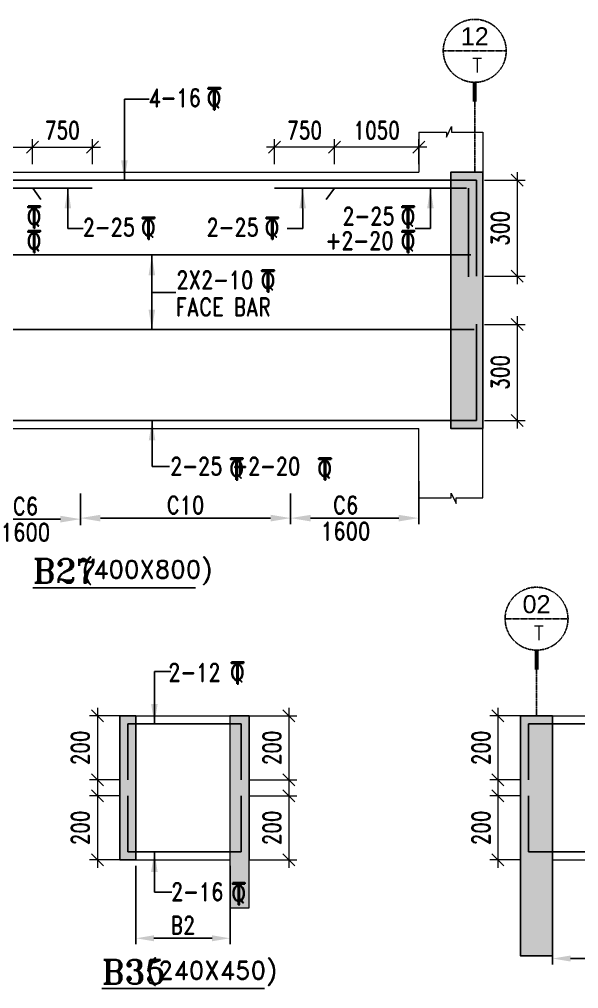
# Model space of a CAD drawing. Header units: millimetres. Extents: x 2061841 to 105821645, y -77612 to 48520811.
# Drawn here: x 2886981 to 2893966, y 16195 to 28305 of the extents above; entities that cross this region are included whole.
import ezdxf
from ezdxf.enums import TextEntityAlignment as Align

# ---------------------------------------------------------------- set-up
doc = ezdxf.new("R2010")
doc.units = ezdxf.units.MM
doc.header["$LTSCALE"] = 10
doc.header["$MEASUREMENT"] = 0
doc.linetypes.add('BASEMENT COLUMN SETTING OUT-PART 2_R4$0$CENTER', pattern=[2, 1.25, -0.25, 0.25, -0.25])
doc.linetypes.add('CENTER', pattern=[2, 1.25, -0.25, 0.25, -0.25])
for name, color, linetype in [('A-Grid-Tower', 8, 'CENTER'), ('BASEMENT COLUMN SETTING OUT-PART 2_R4$0$A-GRID-MAIN', 2, 'BASEMENT COLUMN SETTING OUT-PART 2_R4$0$CENTER'), ('BEAM', 4, 'Continuous'), ('BEAM HATCH', 252, 'Continuous'), ('BEAM STIRRUPS', 3, 'Continuous'), ('LEADER', 3, 'Continuous'), ('REIN', 1, 'Continuous'), ('SHEET', 7, 'Continuous'), ('VIN_BEAM', 4, 'Continuous')]:
    doc.layers.add(name, color=color, linetype=linetype)
doc.layers.add('TEXT', color=2, linetype='Continuous', lineweight=25)
doc.layers.add('VIN_SLAB DIMENSION', color=3, linetype='Continuous', lineweight=13)
doc.styles.add('200', font='romand.shx', dxfattribs={"width": 0.8, "height": 225})
doc.styles.add('BASEMENT COLUMN SETTING OUT-PART 2_R4$0$MAS-TXTL', font='arial.ttf', dxfattribs={"height": 200})
doc.styles.add('BASEMENT COLUMN SETTING OUT-PART 2_R4$0$MAS-TXTS', font='romans.shx', dxfattribs={"width": 0.8, "height": 180})
doc.styles.add('PK', font='romand.shx', dxfattribs={"width": 0.7, "height": 225})
doc.styles.add('PRP 100', font='romand.shx', dxfattribs={"width": 0.75})
doc.styles.add('RD', font='romand.shx', dxfattribs={"width": 0.9, "height": 225})
doc.styles.add('ROMAND', font='romand', dxfattribs={"height": 200})
doc.styles.add('RT', font='romant.shx', dxfattribs={"height": 250})
doc.dimstyles.new('dim', dxfattribs={"dimtxt": 225, "dimasz": 150, "dimexe": 100, "dimexo": 100, "dimgap": 100, "dimtad": 1, "dimdec": 0, "dimlfac": -1, "dimrnd": 5, "dimdsep": 46, "dimtxsty": 'PRP 100', "dimblk": 'OBLIQUE', "dimcen": 1.5, "dimdle": 100, "dimclrd": 3, "dimclre": 3, "dimclrt": 2, "dimadec": 0, "dimazin": 0, "dimtfac": 1, "dimtdec": 0, "dimtix": 1, "dimtmove": 0, "dimatfit": 3, "dimldrblk": 'OBLIQUE', "dimfxl": 200, "dimlwd": -1, "dimlwe": -1, "dimarcsym": 0})
doc.dimstyles.new('GR', dxfattribs={"dimtxt": 225, "dimasz": 100, "dimexe": 50, "dimexo": 50, "dimgap": 40, "dimtad": 1, "dimdec": 0, "dimzin": 0, "dimdsep": 46, "dimtxsty": 'RD', "dimblk1": 'OBLIQUE', "dimblk2": 'OBLIQUE', "dimsah": 1, "dimcen": 0, "dimdle": 100, "dimclrd": 3, "dimclre": 3, "dimclrt": 2, "dimadec": 0, "dimazin": 0, "dimtfac": 1, "dimtdec": 0, "dimtix": 1, "dimtmove": 0, "dimatfit": 3, "dimfxl": 1, "dimtolj": 1, "dimtzin": 0, "dimarcsym": 0})
doc.dimstyles.new('GR2', dxfattribs={"dimtxt": 225, "dimasz": 100, "dimexe": 75, "dimexo": 75, "dimgap": 50, "dimtad": 1, "dimdec": 0, "dimdsep": 46, "dimtxsty": '200', "dimblk1": 'OBLIQUE', "dimblk2": 'OBLIQUE', "dimsah": 1, "dimcen": 50, "dimdle": 75, "dimclrd": 3, "dimclre": 3, "dimclrt": 2, "dimadec": 0, "dimazin": 0, "dimtfac": 1, "dimtdec": 0, "dimtix": 1, "dimtmove": 0, "dimatfit": 3, "dimldrblk": 'OBLIQUE', "dimfxl": 1, "dimtolj": 1, "dimtzin": 0, "dimarcsym": 0})

# ---------------------------------------------------------------- blocks, each defined once
blk = doc.blocks.new('_Oblique')
at = {"color": 0, "linetype": 'ByBlock', "lineweight": -2}
blk.add_line((-0.5, -0.5), (0.5, 0.5), dxfattribs=at)
blk = doc.blocks.new('*D1731')
at = {"layer": 'Defpoints', "color": 0, "transparency": 16777216}
for p in [(2887144, 26707), (2886094, 26395, 0), (2887144, 26395, 0)]:
    blk.add_point(p, dxfattribs=at)
at = {"layer": 'VIN_SLAB DIMENSION', "color": 3, "transparency": 16777216}
for p, q in [((2886094, 26495), (2886094, 26807)), ((2887144, 26495), (2887144, 26807)), ((2885994, 26707), (2887244, 26707))]:
    blk.add_line(p, q, dxfattribs=at)
at = {"layer": 'VIN_SLAB DIMENSION', "color": 3, "transparency": 16777216, "xscale": 150, "yscale": 150, "zscale": 150, "rotation": 180}
blk.add_blockref('_Oblique', (2886094, 26707), dxfattribs=at)
at = {"layer": 'VIN_SLAB DIMENSION', "color": 3, "transparency": 16777216, "xscale": 150, "yscale": 150, "zscale": 150}
blk.add_blockref('_Oblique', (2887144, 26707), dxfattribs=at)
at = {"layer": 'VIN_SLAB DIMENSION', "color": 2, "transparency": 16777216, "insert": (2886619, 26920), "char_height": 225, "attachment_point": 5, "style": 'PRP 100'}
blk.add_mtext('1050', dxfattribs=at)
blk = doc.blocks.new('OBLIQUE')
blk = doc.blocks.new('A$C33BE299A')
at = {"layer": 'SHEET', "color": 4, "style": 'ROMAND'}
for s, height, p in [('T', 170, (-16.2, 0)), ('Q', 125, (-14.4, 26.9))]:
    blk.add_text(s, height=height, dxfattribs=at).set_placement(p)
blk = doc.blocks.new('*D1702')
at = {"layer": 'BEAM STIRRUPS', "color": 3, "lineweight": -2, "ltscale": 0.25, "transparency": 16777216}
for p, q in [((2888437, 17728), (2888437, 16749)), ((2889612, 17728), (2889612, 16749)), ((2889387, 16824), (2888662, 16824))]:
    blk.add_line(p, q, dxfattribs=at)
at = {"layer": 'BEAM STIRRUPS', "color": 3, "linetype": 'Continuous', "ltscale": 0.25, "transparency": 16777216}
for points in [[(2888662, 16862), (2888662, 16787), (2888437, 16824)], [(2889387, 16862), (2889387, 16787), (2889612, 16824)]]:
    blk.add_solid(points, dxfattribs=at)
at = {"layer": 'Defpoints', "color": 0, "linetype": 'Continuous', "ltscale": 0.25, "transparency": 16777216}
for p in [(2888437, 17803, 2), (2889612, 17803, 46), (2888437, 16824)]:
    blk.add_point(p, dxfattribs=at)
at = {"layer": 'BEAM STIRRUPS', "color": 2, "linetype": 'Continuous', "ltscale": 0.25, "transparency": 16777216, "insert": (2889024, 16987), "char_height": 225, "attachment_point": 5, "rotation": 360, "style": '200'}
blk.add_mtext('\\A1;B2', dxfattribs=at)
blk = doc.blocks.new('*D1703')
at = {"layer": 'BEAM STIRRUPS', "color": 3, "lineweight": -2, "ltscale": 0.25, "transparency": 16777216}
for p, q in [((2893641, 17018), (2893641, 16496)), ((2897494, 17010), (2897494, 16496)), ((2897269, 16571), (2893866, 16571))]:
    blk.add_line(p, q, dxfattribs=at)
at = {"layer": 'BEAM STIRRUPS', "color": 3, "linetype": 'Continuous', "ltscale": 0.25, "transparency": 16777216}
for points in [[(2893866, 16609), (2893866, 16534), (2893641, 16571)], [(2897269, 16609), (2897269, 16534), (2897494, 16571)]]:
    blk.add_solid(points, dxfattribs=at)
at = {"layer": 'Defpoints', "color": 0, "linetype": 'Continuous', "ltscale": 0.25, "transparency": 16777216}
for p in [(2893641, 17093, 2), (2897494, 17085, 46), (2893641, 16571)]:
    blk.add_point(p, dxfattribs=at)
at = {"layer": 'BEAM STIRRUPS', "color": 2, "linetype": 'Continuous', "ltscale": 0.25, "transparency": 16777216, "insert": (2895567, 16734), "char_height": 225, "attachment_point": 5, "rotation": 360, "style": '200'}
blk.add_mtext('\\A1;B4', dxfattribs=at)
blk = doc.blocks.new('*D1611')
at = {"layer": 'Defpoints', "color": 0, "transparency": 16777216}
for p in [(2887894, 26707), (2887144, 26395), (2887894, 26395)]:
    blk.add_point(p, dxfattribs=at)
at = {"layer": 'VIN_SLAB DIMENSION', "color": 3, "transparency": 16777216}
for p, q in [((2887144, 26495), (2887144, 26807)), ((2887894, 26495), (2887894, 26807)), ((2887044, 26707), (2887994, 26707))]:
    blk.add_line(p, q, dxfattribs=at)
at = {"layer": 'VIN_SLAB DIMENSION', "color": 3, "transparency": 16777216, "xscale": 150, "yscale": 150, "zscale": 150, "rotation": 180}
blk.add_blockref('_Oblique', (2887144, 26707), dxfattribs=at)
at = {"layer": 'VIN_SLAB DIMENSION', "color": 3, "transparency": 16777216, "xscale": 150, "yscale": 150, "zscale": 150}
blk.add_blockref('_Oblique', (2887894, 26707), dxfattribs=at)
at = {"layer": 'VIN_SLAB DIMENSION', "color": 2, "transparency": 16777216, "insert": (2887519, 26920), "char_height": 225, "attachment_point": 5, "style": 'PRP 100'}
blk.add_mtext('750', dxfattribs=at)
blk = doc.blocks.new('*D1612')
at = {"layer": 'Defpoints', "color": 0, "transparency": 16777216}
for p in [(2890919, 26707), (2890919, 26395, 0), (2891969, 26395, 0)]:
    blk.add_point(p, dxfattribs=at)
at = {"layer": 'VIN_SLAB DIMENSION', "color": 3, "transparency": 16777216}
for p, q in [((2890919, 26495), (2890919, 26807)), ((2891969, 26495), (2891969, 26807)), ((2892069, 26707), (2890819, 26707))]:
    blk.add_line(p, q, dxfattribs=at)
at = {"layer": 'VIN_SLAB DIMENSION', "color": 3, "transparency": 16777216, "xscale": 150, "yscale": 150, "zscale": 150, "rotation": 180}
blk.add_blockref('_Oblique', (2890919, 26707), dxfattribs=at)
at = {"layer": 'VIN_SLAB DIMENSION', "color": 3, "transparency": 16777216, "xscale": 150, "yscale": 150, "zscale": 150}
blk.add_blockref('_Oblique', (2891969, 26707), dxfattribs=at)
at = {"layer": 'VIN_SLAB DIMENSION', "color": 2, "transparency": 16777216, "insert": (2891444, 26920), "char_height": 225, "attachment_point": 5, "style": 'PRP 100'}
blk.add_mtext('1050', dxfattribs=at)
blk = doc.blocks.new('*D1613')
at = {"layer": 'Defpoints', "color": 0, "transparency": 16777216}
for p in [(2890169, 26707), (2890169, 26395), (2890919, 26395)]:
    blk.add_point(p, dxfattribs=at)
at = {"layer": 'VIN_SLAB DIMENSION', "color": 3, "transparency": 16777216}
for p, q in [((2890169, 26495), (2890169, 26807)), ((2890919, 26495), (2890919, 26807)), ((2891019, 26707), (2890069, 26707))]:
    blk.add_line(p, q, dxfattribs=at)
at = {"layer": 'VIN_SLAB DIMENSION', "color": 3, "transparency": 16777216, "xscale": 150, "yscale": 150, "zscale": 150, "rotation": 180}
blk.add_blockref('_Oblique', (2890169, 26707), dxfattribs=at)
at = {"layer": 'VIN_SLAB DIMENSION', "color": 3, "transparency": 16777216, "xscale": 150, "yscale": 150, "zscale": 150}
blk.add_blockref('_Oblique', (2890919, 26707), dxfattribs=at)
at = {"layer": 'VIN_SLAB DIMENSION', "color": 2, "transparency": 16777216, "insert": (2890544, 26920), "char_height": 225, "attachment_point": 5, "style": 'PRP 100'}
blk.add_mtext('750', dxfattribs=at)
blk = doc.blocks.new('*D1614')
at = {"layer": 'BEAM', "color": 3, "lineweight": -2, "transparency": 16777216}
for p, q in [((2886144, 22535), (2886144, 21986)), ((2887744, 22380), (2887744, 21986)), ((2886394, 22061), (2887494, 22061))]:
    blk.add_line(p, q, dxfattribs=at)
at = {"layer": 'BEAM', "color": 3, "transparency": 16777216}
for points in [[(2886394, 22103), (2886394, 22019), (2886144, 22061)], [(2887494, 22103), (2887494, 22019), (2887744, 22061)]]:
    blk.add_solid(points, dxfattribs=at)
at = {"layer": 'Defpoints', "color": 0, "transparency": 16777216}
for p in [(2886144, 22610, 0), (2887744, 22455, 0), (2887744, 22061)]:
    blk.add_point(p, dxfattribs=at)
at = {"layer": 'BEAM', "color": 2, "transparency": 16777216, "char_height": 225, "attachment_point": 5, "style": '200'}
for s, insert in [('\\A1;C6', (2887057, 22223)), ('\\A1;1600', (2887057, 21898))]:
    blk.add_mtext(s, dxfattribs=dict(at, insert=insert))
blk = doc.blocks.new('*D1615')
at = {"layer": 'BEAM', "color": 3, "lineweight": -2, "transparency": 16777216}
for p, q in [((2891969, 22535), (2891969, 21999)), ((2890369, 22380), (2890369, 21999)), ((2891719, 22074), (2890619, 22074))]:
    blk.add_line(p, q, dxfattribs=at)
at = {"layer": 'BEAM', "color": 3, "transparency": 16777216}
for points in [[(2890619, 22115), (2890619, 22032), (2890369, 22074)], [(2891719, 22115), (2891719, 22032), (2891969, 22074)]]:
    blk.add_solid(points, dxfattribs=at)
at = {"layer": 'Defpoints', "color": 0, "transparency": 16777216}
for p in [(2891969, 22610, 0), (2890369, 22455, 0), (2890369, 22074)]:
    blk.add_point(p, dxfattribs=at)
at = {"layer": 'BEAM', "color": 2, "transparency": 16777216, "char_height": 225, "attachment_point": 5, "style": '200'}
for s, insert in [('\\A1;C6', (2891056, 22236)), ('\\A1;1600', (2891056, 21911))]:
    blk.add_mtext(s, dxfattribs=dict(at, insert=insert))
blk = doc.blocks.new('*D1616')
at = {"layer": 'BEAM', "color": 3, "lineweight": -2, "transparency": 16777216}
for p, q in [((2887744, 22305), (2887744, 21999)), ((2890369, 22380), (2890369, 21999)), ((2887994, 22074), (2890119, 22074))]:
    blk.add_line(p, q, dxfattribs=at)
at = {"layer": 'BEAM', "color": 3, "transparency": 16777216}
for points in [[(2887994, 22116), (2887994, 22032), (2887744, 22074)], [(2890119, 22116), (2890119, 22032), (2890369, 22074)]]:
    blk.add_solid(points, dxfattribs=at)
at = {"layer": 'Defpoints', "color": 0, "transparency": 16777216}
for p in [(2890369, 22455, 14), (2887744, 22380), (2890369, 22074)]:
    blk.add_point(p, dxfattribs=at)
at = {"layer": 'BEAM', "color": 2, "transparency": 16777216, "insert": (2889056, 22236), "char_height": 225, "attachment_point": 5, "style": '200'}
blk.add_mtext('\\A1;C10', dxfattribs=at)
blk = doc.blocks.new('BASEMENT COLUMN SETTING OUT-PART 2_R4$0$GRID TARGET1')
blk.add_wipeout([(393, -655), (392, -641), (392, -628), (390, -614), (389, -600), (387, -587), (384, -573), (381, -560), (377, -547), (373, -534), (369, -521), (364, -508), (359, -495), (353, -483), (347, -471), (340, -459), (333, -447), (325, -435), (318, -424), (309, -413), (301, -403), (292, -392), (282, -382), (273, -373), (263, -363), (252, -354), (242, -346), (231, -337), (220, -330), (208, -322), (196, -315), (184, -308), (172, -302), (160, -296), (147, -291), (134, -286), (121, -282), (108, -278), (95, -274), (82, -271), (68, -268), (55, -266), (41, -265), (27, -263), (14, -263), (0, -262), (-14, -263), (-27, -263), (-41, -265), (-55, -266), (-68, -268), (-82, -271), (-95, -274), (-108, -278), (-121, -282), (-134, -286), (-147, -291), (-160, -296), (-172, -302), (-184, -308), (-196, -315), (-208, -322), (-220, -330), (-231, -337), (-242, -346), (-252, -354), (-263, -363), (-273, -373), (-282, -382), (-292, -392), (-301, -403), (-309, -413), (-318, -424), (-325, -435), (-333, -447), (-340, -459), (-347, -471), (-353, -483), (-359, -495), (-364, -508), (-369, -521), (-373, -534), (-377, -547), (-381, -560), (-384, -573), (-387, -587), (-389, -600), (-390, -614), (-392, -628), (-392, -641), (-393, -655), (-392, -669), (-392, -682), (-390, -696), (-389, -710), (-387, -723), (-384, -737), (-381, -750), (-377, -763), (-373, -776), (-369, -789), (-364, -802), (-359, -815), (-353, -827), (-347, -839), (-340, -851), (-333, -863), (-325, -875), (-318, -886), (-309, -897), (-301, -907), (-292, -918), (-282, -928), (-273, -937), (-263, -947), (-252, -956), (-242, -964), (-231, -973), (-220, -981), (-208, -988), (-196, -995), (-184, -1002), (-172, -1008), (-160, -1014), (-147, -1019), (-134, -1024), (-121, -1028), (-108, -1032), (-95, -1036), (-82, -1039), (-68, -1042), (-55, -1044), (-41, -1046), (-27, -1047), (-14, -1047), (0, -1048), (14, -1047), (27, -1047), (41, -1046), (55, -1044), (68, -1042), (82, -1039), (95, -1036), (108, -1032), (121, -1028), (134, -1024), (147, -1019), (160, -1014), (172, -1008), (184, -1002), (196, -995), (208, -988), (220, -981), (231, -973), (242, -964), (252, -956), (263, -947), (273, -937), (282, -928), (292, -918), (301, -907), (309, -897), (318, -886), (325, -875), (333, -863), (340, -851), (347, -839), (353, -827), (359, -815), (364, -802), (369, -789), (373, -776), (377, -763), (381, -750), (384, -737), (387, -723), (389, -710), (390, -696), (392, -682), (392, -669)])
blk.add_line((-393, -655), (393, -655))
at = {"const_width": 48.8}
blk.add_lwpolyline([(0, -1048), (0, -1292)], dxfattribs=at)
blk.add_circle((0, -655), 393)
for tag, height, style, p in [('AS', 225, 'BASEMENT COLUMN SETTING OUT-PART 2_R4$0$MAS-TXTL', (0, -586)), ('REF', 180, 'BASEMENT COLUMN SETTING OUT-PART 2_R4$0$MAS-TXTS', (29, -925))]:
    blk.add_attdef(tag, text='', height=height, dxfattribs=dict(style=style)).set_placement(p, align=Align.CENTER)
blk = doc.blocks.new('*D1248')
at = {"layer": 'Defpoints', "color": 0, "transparency": 16777216}
for p in [(2892689, 26295), (2892689, 25095), (2893200, 25095)]:
    blk.add_point(p, dxfattribs=at)
at = {"layer": 'VIN_SLAB DIMENSION', "color": 3, "transparency": 16777216}
for p, q in [((2892789, 26295), (2893300, 26295)), ((2893200, 26395), (2893200, 24995)), ((2892789, 25095), (2893300, 25095))]:
    blk.add_line(p, q, dxfattribs=at)
at = {"layer": 'VIN_SLAB DIMENSION', "color": 3, "transparency": 16777216, "xscale": 150, "yscale": 150, "zscale": 150}
for p, rotation in [((2893200, 26295), 90), ((2893200, 25095), 270)]:
    blk.add_blockref('_Oblique', p, dxfattribs=dict(at, rotation=rotation))
at = {"layer": 'VIN_SLAB DIMENSION', "color": 2, "transparency": 16777216, "insert": (2892987, 25695), "char_height": 225, "attachment_point": 5, "rotation": 90, "style": 'PRP 100'}
blk.add_mtext('300', dxfattribs=at)
blk = doc.blocks.new('*D1249')
at = {"layer": 'Defpoints', "color": 0, "transparency": 16777216}
for p in [(2892689, 24495), (2892689, 23295), (2893200, 23295)]:
    blk.add_point(p, dxfattribs=at)
at = {"layer": 'VIN_SLAB DIMENSION', "color": 3, "transparency": 16777216}
for p, q in [((2893200, 24595), (2893200, 23195)), ((2892789, 24495), (2893300, 24495)), ((2892789, 23295), (2893300, 23295))]:
    blk.add_line(p, q, dxfattribs=at)
at = {"layer": 'VIN_SLAB DIMENSION', "color": 3, "transparency": 16777216, "xscale": 150, "yscale": 150, "zscale": 150}
for p, rotation in [((2893200, 24495), 90), ((2893200, 23295), 270)]:
    blk.add_blockref('_Oblique', p, dxfattribs=dict(at, rotation=rotation))
at = {"layer": 'VIN_SLAB DIMENSION', "color": 2, "transparency": 16777216, "insert": (2892987, 23895), "char_height": 225, "attachment_point": 5, "rotation": 90, "style": 'PRP 100'}
blk.add_mtext('300', dxfattribs=at)
blk = doc.blocks.new('*D1117')
at = {"layer": 'Defpoints', "color": 0, "transparency": 16777216}
for p in [(2888337, 19603, 52), (2887955, 18803), (2888337, 18803, 51)]:
    blk.add_point(p, dxfattribs=at)
at = {"layer": 'VIN_SLAB DIMENSION', "color": 3, "transparency": 16777216}
for p, q in [((2887955, 19703), (2887955, 18703)), ((2888237, 19603), (2887855, 19603)), ((2888237, 18803), (2887855, 18803))]:
    blk.add_line(p, q, dxfattribs=at)
at = {"layer": 'VIN_SLAB DIMENSION', "color": 3, "transparency": 16777216, "xscale": 150, "yscale": 150, "zscale": 150}
for p, rotation in [((2887955, 19603), 90), ((2887955, 18803), 270)]:
    blk.add_blockref('_Oblique', p, dxfattribs=dict(at, rotation=rotation))
at = {"layer": 'VIN_SLAB DIMENSION', "color": 2, "transparency": 16777216, "insert": (2887742, 19203), "char_height": 225, "attachment_point": 5, "rotation": 90, "style": 'PRP 100'}
blk.add_mtext('200', dxfattribs=at)
blk = doc.blocks.new('*D1118')
at = {"layer": 'Defpoints', "color": 0, "transparency": 16777216}
for p in [(2888337, 18603, 52), (2887955, 17803), (2888337, 17803, 51)]:
    blk.add_point(p, dxfattribs=at)
at = {"layer": 'VIN_SLAB DIMENSION', "color": 3, "transparency": 16777216}
for p, q in [((2887955, 18703), (2887955, 17703)), ((2888237, 18603), (2887855, 18603)), ((2888237, 17803), (2887855, 17803))]:
    blk.add_line(p, q, dxfattribs=at)
at = {"layer": 'VIN_SLAB DIMENSION', "color": 3, "transparency": 16777216, "xscale": 150, "yscale": 150, "zscale": 150}
for p, rotation in [((2887955, 18603), 90), ((2887955, 17803), 270)]:
    blk.add_blockref('_Oblique', p, dxfattribs=dict(at, rotation=rotation))
at = {"layer": 'VIN_SLAB DIMENSION', "color": 2, "transparency": 16777216, "insert": (2887742, 18203), "char_height": 225, "attachment_point": 5, "rotation": 90, "style": 'PRP 100'}
blk.add_mtext('200', dxfattribs=at)
blk = doc.blocks.new('*D1119')
at = {"layer": 'Defpoints', "color": 0, "transparency": 16777216}
for p in [(2889752, 19603, 52), (2889752, 18803, 51), (2890348, 18803)]:
    blk.add_point(p, dxfattribs=at)
at = {"layer": 'VIN_SLAB DIMENSION', "color": 3, "transparency": 16777216}
for p, q in [((2890348, 19703), (2890348, 18703)), ((2889852, 19603), (2890448, 19603)), ((2889852, 18803), (2890448, 18803))]:
    blk.add_line(p, q, dxfattribs=at)
at = {"layer": 'VIN_SLAB DIMENSION', "color": 3, "transparency": 16777216, "xscale": 150, "yscale": 150, "zscale": 150}
for p, rotation in [((2890348, 19603), 90), ((2890348, 18803), 270)]:
    blk.add_blockref('_Oblique', p, dxfattribs=dict(at, rotation=rotation))
at = {"layer": 'VIN_SLAB DIMENSION', "color": 2, "transparency": 16777216, "insert": (2890135, 19203), "char_height": 225, "attachment_point": 5, "rotation": 90, "style": 'PRP 100'}
blk.add_mtext('200', dxfattribs=at)
blk = doc.blocks.new('*D1120')
at = {"layer": 'Defpoints', "color": 0, "transparency": 16777216}
for p in [(2889752, 18603, 52), (2889752, 17803, 51), (2890348, 17803)]:
    blk.add_point(p, dxfattribs=at)
at = {"layer": 'VIN_SLAB DIMENSION', "color": 3, "transparency": 16777216}
for p, q in [((2890348, 18703), (2890348, 17703)), ((2889852, 18603), (2890448, 18603)), ((2889852, 17803), (2890448, 17803))]:
    blk.add_line(p, q, dxfattribs=at)
at = {"layer": 'VIN_SLAB DIMENSION', "color": 3, "transparency": 16777216, "xscale": 150, "yscale": 150, "zscale": 150}
for p, rotation in [((2890348, 18603), 90), ((2890348, 17803), 270)]:
    blk.add_blockref('_Oblique', p, dxfattribs=dict(at, rotation=rotation))
at = {"layer": 'VIN_SLAB DIMENSION', "color": 2, "transparency": 16777216, "insert": (2890135, 18203), "char_height": 225, "attachment_point": 5, "rotation": 90, "style": 'PRP 100'}
blk.add_mtext('200', dxfattribs=at)
blk = doc.blocks.new('*D1121')
at = {"layer": 'Defpoints', "color": 0, "transparency": 16777216}
for p in [(2893341, 19603, 52), (2892959, 18803), (2893341, 18803, 51)]:
    blk.add_point(p, dxfattribs=at)
at = {"layer": 'VIN_SLAB DIMENSION', "color": 3, "transparency": 16777216}
for p, q in [((2892959, 19703), (2892959, 18703)), ((2893241, 19603), (2892859, 19603)), ((2893241, 18803), (2892859, 18803))]:
    blk.add_line(p, q, dxfattribs=at)
at = {"layer": 'VIN_SLAB DIMENSION', "color": 3, "transparency": 16777216, "xscale": 150, "yscale": 150, "zscale": 150}
for p, rotation in [((2892959, 19603), 90), ((2892959, 18803), 270)]:
    blk.add_blockref('_Oblique', p, dxfattribs=dict(at, rotation=rotation))
at = {"layer": 'VIN_SLAB DIMENSION', "color": 2, "transparency": 16777216, "insert": (2892747, 19203), "char_height": 225, "attachment_point": 5, "rotation": 90, "style": 'PRP 100'}
blk.add_mtext('200', dxfattribs=at)
blk = doc.blocks.new('*D1122')
at = {"layer": 'Defpoints', "color": 0, "transparency": 16777216}
for p in [(2893341, 18603, 52), (2892959, 17803), (2893341, 17803, 51)]:
    blk.add_point(p, dxfattribs=at)
at = {"layer": 'VIN_SLAB DIMENSION', "color": 3, "transparency": 16777216}
for p, q in [((2892959, 18703), (2892959, 17703)), ((2893241, 18603), (2892859, 18603)), ((2893241, 17803), (2892859, 17803))]:
    blk.add_line(p, q, dxfattribs=at)
at = {"layer": 'VIN_SLAB DIMENSION', "color": 3, "transparency": 16777216, "xscale": 150, "yscale": 150, "zscale": 150}
for p, rotation in [((2892959, 18603), 90), ((2892959, 17803), 270)]:
    blk.add_blockref('_Oblique', p, dxfattribs=dict(at, rotation=rotation))
at = {"layer": 'VIN_SLAB DIMENSION', "color": 2, "transparency": 16777216, "insert": (2892747, 18203), "char_height": 225, "attachment_point": 5, "rotation": 90, "style": 'PRP 100'}
blk.add_mtext('200', dxfattribs=at)

msp = doc.modelspace()

# ---------------------------------------------------------------- hatches: boundary and pattern name
at = {"layer": 'BEAM HATCH'}
for points in [[(2892768.8, 26395.4), (2892370, 26395.4), (2892370, 23195.4), (2892768.8, 23195.4)], [(2888436.6, 19603.1), (2888236.6, 19603.1), (2888236.6, 17803.1), (2888436.6, 17803.1)], [(2889611.6, 19603.1), (2889611.6, 17203.1), (2889851.6, 17203.1), (2889851.6, 19603.1)], [(2893640.9, 19603.1), (2893240.9, 19603.1), (2893240.9, 16603.1), (2893640.9, 16603.1)]]:
    msp.add_hatch(color=252, dxfattribs=at).paths.add_polyline_path(points)

# ---------------------------------------------------------------- linework, layer by layer
at = {"layer": 'A-Grid-Tower', "color": 6}
for p, q in [((2892668.8, 27275.8, 0), (2892668.8, 26395.4, 0)), ((2893440.9, 19603.1, 103.1), (2893440.9, 20180.4, 103.1))]:
    msp.add_line(p, q, dxfattribs=at)
at = {"layer": 'BEAM', "lineweight": 13}
for p, q in [((2891968.8, 26895.4, 0), (2891968.8, 26395.4, 0)), ((2891968.8, 26895.4, 0), (2892317.1, 26895.4, -51.6)), ((2892317.1, 26834.4, -51.6), (2892380.2, 26966, -51.6)), ((2892317.1, 26895.4, -51.6), (2892317.1, 26834.4, -51.6)), ((2892380.2, 26966, -51.6), (2892380.2, 26895.4, -51.6)), ((2892380.2, 26895.4, -51.6), (2892768.8, 26895.4, 51.6)), ((2892768.8, 26895.4, 0), (2892768.8, 26395.4, 0)), ((2886094.4, 26395.4, 0), (2891968.8, 26395.4, 0)), ((2892768.8, 22326.4, 51.6), (2892768.8, 26395.4, 0)), ((2886143.8, 23195.4, 51.6), (2891968.8, 23195.4, 0)), ((2891968.8, 22326.4, 0), (2891968.8, 23195.4, 0)), ((2891968.8, 22326.4, 0), (2892374.5, 22326.4, -51.6)), ((2892374.5, 22326.4, -51.6), (2892374.5, 22387.3, -51.6)), ((2892374.5, 22387.3, -51.6), (2892437.6, 22255.7, -51.6)), ((2892437.6, 22326.4, -51.6), (2892768.8, 22326.4, 51.6)), ((2892437.6, 22255.7, -51.6), (2892437.6, 22326.4, -51.6)), ((2888236.6, 19603.1, 103.1), (2888236.6, 17803.1, 103.1)), ((2888236.6, 19603.1, 103.1), (2889851.6, 19603.1, 103.1)), ((2889851.6, 19603.1, 103.1), (2889851.6, 17803.1, 103.1)), ((2893240.9, 19603.1, 103.1), (2893240.9, 17803.1, 103.1)), ((2893240.9, 19603.1, 103.1), (2898090.9, 19603.1, 103.1)), ((2888436.6, 17803.1, 103.1), (2889611.6, 17803.1, 103.1)), ((2893640.9, 17803.1, 103.1), (2897494, 17803.1, 103.1))]:
    msp.add_line(p, q, dxfattribs=at)
at = {"layer": 'BEAM', "lineweight": 13, "elevation": 103.1}
msp.add_lwpolyline([(2889611.6, 19603.1), (2889611.6, 17203.1), (2889851.6, 17203.1), (2889851.6, 19603.1), (2889611.6, 19603.1), (2889611.6, 19603.1)], dxfattribs=at)
at = {"layer": 'LEADER', "color": 3}
msp.add_line((2888635.6, 24893.1, 51.6), (2888933.5, 24893.1, 51.6), dxfattribs=at)
at = {"layer": 'REIN'}
for p, q in [((2885493, 26295.4, 51.6), (2889283.6, 26295.4, 51.6)), ((2889283.6, 26295.4, 51.6), (2892689, 26295.4, 0)), ((2892689, 26295.4, 0), (2892689, 25095.4, 0)), ((2885608.2, 26195.4, 51.6), (2887891.8, 26195.4, 0)), ((2887146.9, 26195.4, 16.8), (2887249.7, 26055.1, 16.8)), ((2890169.4, 26195.4, 0), (2892564.9, 26195.4, 0)), ((2890916.3, 26195.4, 16.8), (2890813.4, 26055.1, 16.8)), ((2892592.9, 26195.4, 0), (2892592.9, 25088.6, 0)), ((2885609, 25362.1, 51.6), (2892618.1, 25362.1, 0)), ((2892689, 23295.4, 0), (2892689, 24495.4, 0)), ((2885830.2, 24428.7, 51.6), (2892660.9, 24428.7, 0)), ((2885493, 23295.4, 51.6), (2892689, 23295.4, 0)), ((2888336.6, 19503.1, 103.1), (2889751.6, 19503.1, 103.1)), ((2888336.6, 19503.1, 103.1), (2888336.6, 18803.1, 103.1)), ((2889751.7, 19503.1, 103.1), (2889751.7, 18803.1, 103.1)), ((2893340.9, 19503.1, 103.1), (2897990.9, 19503.1, 103.1)), ((2893340.9, 19503.1, 103.1), (2893340.9, 18803.1, 103.1)), ((2888336.6, 18603.1, 103.1), (2888336.6, 17903.1, 103.1)), ((2889751.7, 18603.1, 103.1), (2889751.7, 17903.1, 103.1)), ((2893340.9, 18603.1, 103.1), (2893340.9, 17903.1, 103.1)), ((2888336.6, 17903.1, 103.1), (2889751.7, 17903.1, 103.1)), ((2893340.9, 17903.1, 103.1), (2897990.9, 17903.1, 103.1))]:
    msp.add_line(p, q, dxfattribs=at)
at = {"layer": 'VIN_BEAM'}
for points, elevation in [([(2892768.8, 26395.4), (2892370, 26395.4), (2892370, 23195.4), (2892768.8, 23195.4)], 0), ([(2888436.6, 19603.1), (2888236.6, 19603.1), (2888236.6, 17803.1), (2888436.6, 17803.1)], 103.1), ([(2893640.9, 19603.1), (2893240.9, 19603.1), (2893240.9, 16603.1), (2893640.9, 16603.1)], 103.1)]:
    msp.add_lwpolyline(points, close=True, dxfattribs=dict(at, elevation=elevation))

# ---------------------------------------------------------------- block references
at = {"layer": 'TEXT', "color": 1, "xscale": 1.600000001490116, "yscale": 1.600000001490116, "zscale": 1.600000001490116}
for p in [(2889342.2, 27177.1, 243709.9), (2887092.4, 25698, 243709.9), (2891763.3, 25698, 243709.9), (2888520.5, 25559, 243709.9), (2890066.3, 25559, 243709.9), (2887092.4, 25391.4, 243709.9), (2891763.3, 25391.4, 243709.9), (2890013.8, 24900.2, 243709.9), (2889623.2, 22550.3, 243709.9), (2890724.4, 22550.3, 243709.9)]:
    msp.add_blockref('A$C33BE299A', p, dxfattribs=at)
at = {"layer": 'TEXT', "color": 2, "xscale": 1.600000001490116, "yscale": 1.600000001490116, "zscale": 1.600000001490116}
for p in [(2889632.2, 20003.2, 243761.1), (2889649.2, 17243.7, 243761.1)]:
    msp.add_blockref('A$C33BE299A', p, dxfattribs=at)

# ---------------------------------------------------------------- texts
at = {"layer": 'TEXT', "color": 2, "style": 'PK', "width": 0.8}
for s, p in [('4-16', (2888593, 27213, 51.6)), ('2-25', (2891014.1, 25734, 51.6)), ('2-25', (2887771.3, 25594.9, 51.6)), ('2-25', (2889317.1, 25594.9, 51.6)), ('+2-20', (2890807.5, 25427.3, 51.6)), ('2X2-10', (2888939.6, 24936.8, 51.6)), ('FACE BAR', (2888933.5, 24600.7, 51.6)), ('2-12', (2888839.5, 20033.4, 102.9))]:
    msp.add_text(s, height=225, dxfattribs=at).set_placement(p)
for s, p in [('2-25 +2-20', (2888863.1, 22609.8, 51.6)), ('2-16', (2888874.7, 17292.6, 103.1))]:
    msp.add_text(s, height=225, rotation=0, dxfattribs=at).set_placement(p)
at = {"layer": 'TEXT', "color": 1, "style": 'RT'}
for s, p in [('%%UB27      ', (2888165.5, 21414.5, 51.6)), ('%%UB35      ', (2889027.3, 16405.3, 103.1))]:
    msp.add_text(s, height=300, dxfattribs=at).set_placement(p, align=Align.MIDDLE_CENTER)
at = {"layer": 'TEXT', "color": 2, "style": 'RD'}
for s, p in [('(400X800)', (2887766.7, 21320.4, 51.6)), ('(240X450)', (2888576.8, 16311.3, 103.1))]:
    msp.add_text(s, height=225, dxfattribs=at).set_placement(p)

# ---------------------------------------------------------------- dimensions: what is measured, and where the dimension line sits
at = {"layer": 'BEAM'}
dim = msp.add_linear_dim(base=(2887743.8, 22060.9, 51.6), p1=(2886143.8, 22610.1, 51.6), p2=(2887743.8, 22455.1, 51.6), text='C6\\X1600', dimstyle='GR2', override={"dimasz": 250, "dimtxsty": '200', "dimldrblk": 'OBLIQUE'}, dxfattribs=at)
dim.commit()
dim.dimension.update_dxf_attribs({"geometry": '*D1614', "text_midpoint": (2887056.6, 22060.9, 51.6), "dimtype": 160})
dim = msp.add_linear_dim(base=(2890368.8, 22073.6, 0), p1=(2891968.8, 22610.4, 0), p2=(2890368.8, 22455.1, 0), angle=180, text='C6\\X1600', dimstyle='GR2', override={"dimasz": 250, "dimtxsty": '200', "dimldrblk": 'OBLIQUE'}, dxfattribs=at)
dim.commit()
dim.dimension.update_dxf_attribs({"geometry": '*D1615', "text_midpoint": (2891056, 22073.6, 0), "dimtype": 160})
dim = msp.add_linear_dim(base=(2890368.8, 22074, 51.6), p1=(2887743.8, 22380.1, 51.6), p2=(2890368.8, 22455.1, 65.6), text='C10', dimstyle='GR2', override={"dimasz": 250, "dimtxsty": '200', "dimldrblk": 'OBLIQUE'}, dxfattribs=at)
dim.commit()
dim.dimension.update_dxf_attribs({"geometry": '*D1616', "text_midpoint": (2889056.3, 22236.5, 51.6)})
at = {"layer": 'BEAM STIRRUPS', "linetype": 'Continuous', "ltscale": 0.25}
for base, p1, p2, text, override, picture, middle in [((2888436.6, 16824.3, 103.1), (2889611.6, 17803.1, 149.6), (2888436.6, 17803.1, 104.8), 'B2', {"dimasz": 225, "dimfxl": 3, "dimarcsym": 2}, '*D1702', (2889024.1, 16824.3, 103.1)), ((2893640.9, 16571.3, 103.1), (2897494, 17085.2, 149.6), (2893640.9, 17093.4, 104.8), 'B4', {"dimasz": 225, "dimtxsty": '200', "dimfxl": 3, "dimarcsym": 2}, '*D1703', (2895567.4, 16571.3, 103.1))]:
    dim = msp.add_linear_dim(base=base, p1=p1, p2=p2, angle=179.99996, text=text, dimstyle='GR2', override=override, dxfattribs=at)
    dim.commit()
    dim.dimension.update_dxf_attribs({"geometry": picture, "text_midpoint": middle, "dimtype": 160})
at = {"layer": 'VIN_SLAB DIMENSION'}
dim = msp.add_linear_dim(base=(2887144.4, 26707.1, 0), p1=(2886094.4, 26395.4, 0), p2=(2887144.4, 26395.4, 0), dimstyle='dim', dxfattribs=at)
dim.commit()
dim.dimension.update_dxf_attribs({"geometry": '*D1731', "text_midpoint": (2886619.4, 26919.6, 0)})
dim = msp.add_linear_dim(base=(2887894.4, 26707.1), p1=(2887144.4, 26395.4), p2=(2887894.4, 26395.4), dimstyle='dim', override={"dimtxsty": 'PRP 100', "dimldrblk": 'OBLIQUE'}, dxfattribs=at)
dim.commit()
dim.dimension.update_dxf_attribs({"geometry": '*D1611', "text_midpoint": (2887519.4, 26919.6)})
dim = msp.add_linear_dim(base=(2890168.8, 26707.1, 0), p1=(2890918.8, 26395.4, 0), p2=(2890168.8, 26395.4, 0), angle=180, dimstyle='dim', override={"dimtxsty": 'PRP 100', "dimldrblk": 'OBLIQUE'}, dxfattribs=at)
dim.commit()
dim.dimension.update_dxf_attribs({"geometry": '*D1613', "text_midpoint": (2890543.8, 26919.6, 0)})
dim = msp.add_linear_dim(base=(2890918.8, 26707.1, 0), p1=(2891968.8, 26395.4, 0), p2=(2890918.8, 26395.4, 0), angle=180, dimstyle='dim', dxfattribs=at)
dim.commit()
dim.dimension.update_dxf_attribs({"geometry": '*D1612', "text_midpoint": (2891443.8, 26919.6, 0)})
for base, p1, p2, picture, middle in [((2893199.6, 25095.4, 0), (2892689, 26295.4, 0), (2892689, 25095.4, 0), '*D1248', (2892987.1, 25695.4, 0)), ((2893199.6, 23295.4, 0), (2892689, 24495.4, 0), (2892689, 23295.4, 0), '*D1249', (2892987.1, 23895.4, 0))]:
    dim = msp.add_linear_dim(base=base, p1=p1, p2=p2, angle=90, text='300', dimstyle='dim', override={"dimtxsty": 'PRP 100', "dimldrblk": 'OBLIQUE'}, dxfattribs=at)
    dim.commit()
    dim.dimension.update_dxf_attribs({"geometry": picture, "text_midpoint": middle})
for base, p1, p2, picture, middle in [((2887954.8, 18803.1, 103.1), (2888336.6, 19603.1, 154.7), (2888336.6, 18803.1, 154.3), '*D1117', (2887742.3, 19203.1, 103.1)), ((2890348, 18803.1, 103.1), (2889751.7, 19603.1, 154.7), (2889751.7, 18803.1, 154.3), '*D1119', (2890135.5, 19203.1, 103.1)), ((2892959.1, 18803.1, 103.1), (2893340.9, 19603.1, 154.7), (2893340.9, 18803.1, 154.3), '*D1121', (2892746.6, 19203.1, 103.1)), ((2887954.8, 17803.1, 103.1), (2888336.6, 18603.1, 154.7), (2888336.6, 17803.1, 154.3), '*D1118', (2887742.3, 18203.1, 103.1)), ((2890348, 17803.1, 103.1), (2889751.7, 18603.1, 154.7), (2889751.7, 17803.1, 154.3), '*D1120', (2890135.5, 18203.1, 103.1)), ((2892959.1, 17803.1, 103.1), (2893340.9, 18603.1, 154.7), (2893340.9, 17803.1, 154.3), '*D1122', (2892746.6, 18203.1, 103.1))]:
    dim = msp.add_linear_dim(base=base, p1=p1, p2=p2, angle=90, text='200', dimstyle='dim', dxfattribs=at)
    dim.commit()
    dim.dimension.update_dxf_attribs({"geometry": picture, "text_midpoint": middle})

# ---------------------------------------------------------------- leaders
at = {"layer": 'LEADER', "color": 3}
for points in [[(2888292.7, 26295.1, 51.6), (2888292.7, 27308.1, 51.6), (2888600.2, 27308.1, 51.6)], [(2887586.6, 26195.4, 51.6), (2887586.6, 25692.6, 51.6), (2887778.5, 25692.6, 51.6)], [(2890519, 26195.4, 51.6), (2890519.6, 25692.6, 51.6), (2890327.6, 25692.6, 51.6)], [(2892114.7, 26195.4, 51.6), (2892115.3, 25692.6, 51.6), (2891923.3, 25692.6, 51.6)], [(2888635.6, 25356.9, 51.6), (2888635.6, 24626.1, 51.6)], [(2888635.6, 24426.9, 51.6), (2888635.6, 25229.8, 51.6)], [(2888638.1, 23295.4, 51.6), (2888638.1, 22718.2, 51.6), (2888856.2, 22718.2, 51.6)], [(2888667.1, 19502.7, 103.1), (2888667.1, 20156, 103.1), (2888872.7, 20156, 103.1)], [(2888667.1, 17903.1, 103.1), (2888667.1, 17399.9, 103.1), (2888885.1, 17399.9, 103.1)]]:
    msp.add_leader(points, dimstyle='GR', override={"dimasz": 250}, dxfattribs=at)

# ---------------------------------------------------------------- next in the draw order: block references
at = {"layer": 'BASEMENT COLUMN SETTING OUT-PART 2_R4$0$A-GRID-MAIN', "color": 240, "true_color": 0xed1f24}
for p, values in [((2892668.8, 28567.6, 0), {'REF': 'T', 'AS': '12'}), ((2893440.9, 21472.2, 103.1), {'REF': 'T', 'AS': '02'})]:
    msp.add_blockref('BASEMENT COLUMN SETTING OUT-PART 2_R4$0$GRID TARGET1', p, dxfattribs=at).add_auto_attribs(values)

doc.saveas('drawing.dxf')
